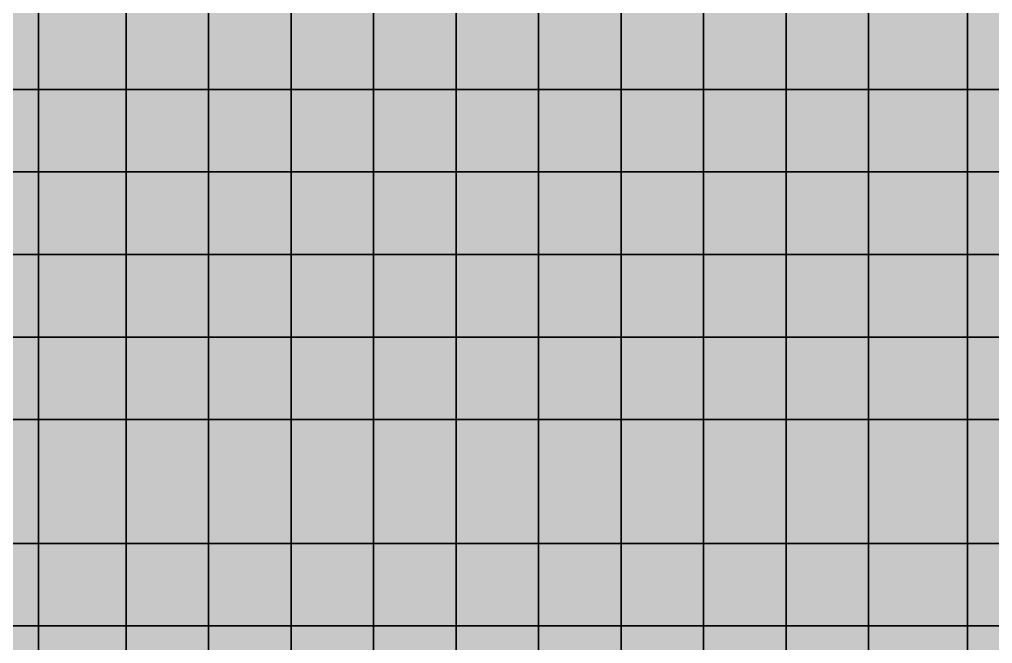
# Model space of a CAD drawing. Header units: inches. Extents: x -100 to 100, y -41 to 41.
# Drawn here: x 12.02 to 23.81, y -25.71 to -18.15 of the extents above; entities that cross this region are included whole.
import ezdxf

# ---------------------------------------------------------------- set-up
doc = ezdxf.new("R2010")
doc.units = ezdxf.units.IN
doc.header["$MEASUREMENT"] = 0

msp = doc.modelspace()

# ---------------------------------------------------------------- linework, layer by layer
at = {"color": 250, "true_color": 0x36353d, "transparency": 33554687}
for p, q in [((12.25, -18), (12.25, -19)), ((12.25, -19), (12.25, -20)), ((23.51, -19), (23.51, -19)), ((12.25, -20), (12.25, -21)), ((23.51, -20), (23.51, -20)), ((12.25, -21), (12.25, -22)), ((23.51, -21), (23.51, -21)), ((12.25, -22), (12.25, -23)), ((23.51, -22), (23.51, -22)), ((23.51, -23), (23.51, -23))]:
    msp.add_line(p, q, dxfattribs=at)
at = {"color": 18, "true_color": 0x000000, "transparency": 33554532}
for p, q in [((12.25, -18), (12.25, -19)), ((12.25, -19), (12.25, -18)), ((12.25, -18), (12.25, -19)), ((13.31103, -19), (13.31103, -18)), ((13.31103, -18), (13.31103, -19)), ((14.31103, -19), (14.31103, -18)), ((14.31103, -18), (14.31103, -19)), ((15.31103, -19), (15.31103, -18)), ((15.31103, -18), (15.31103, -19)), ((16.31103, -19), (16.31103, -18)), ((16.31103, -18), (16.31103, -19)), ((17.31103, -19), (17.31103, -18)), ((17.31103, -18), (17.31103, -19)), ((18.31103, -19), (18.31103, -18)), ((18.31103, -18), (18.31103, -19)), ((19.31103, -19), (19.31103, -18)), ((19.31103, -18), (19.31103, -19)), ((20.31103, -19), (20.31103, -18)), ((20.31103, -18), (20.31103, -19)), ((21.31103, -19), (21.31103, -18)), ((21.31103, -18), (21.31103, -19)), ((22.31103, -19), (22.31103, -18)), ((22.31103, -18), (22.31103, -19)), ((23.51, -19), (23.51, -18)), ((23.51, -18), (23.51, -19)), ((23.51, -19), (23.51, -18)), ((0.99, -19), (12.25, -19)), ((12.25, -19), (11.31103, -19)), ((11.31103, -19), (12.25, -19)), ((12.25, -19), (23.51, -19)), ((12.25, -19), (12.25, -20)), ((12.25, -20), (12.25, -19)), ((13.31103, -19), (12.25, -19)), ((12.25, -19), (12.25, -20)), ((12.25, -19), (13.31103, -19)), ((13.31103, -20), (13.31103, -19)), ((13.31103, -19), (13.31103, -20)), ((14.31103, -19), (13.31103, -19)), ((13.31103, -19), (14.31103, -19)), ((14.31103, -20), (14.31103, -19)), ((15.31103, -19), (14.31103, -19)), ((14.31103, -19), (14.31103, -20)), ((14.31103, -19), (15.31103, -19)), ((15.31103, -20), (15.31103, -19)), ((16.31103, -19), (15.31103, -19)), ((15.31103, -19), (15.31103, -20)), ((15.31103, -19), (16.31103, -19)), ((16.31103, -20), (16.31103, -19)), ((17.31103, -19), (16.31103, -19)), ((16.31103, -19), (16.31103, -20)), ((16.31103, -19), (17.31103, -19)), ((17.31103, -20), (17.31103, -19)), ((18.31103, -19), (17.31103, -19)), ((17.31103, -19), (17.31103, -20)), ((17.31103, -19), (18.31103, -19)), ((18.31103, -20), (18.31103, -19)), ((18.31103, -19), (18.31103, -20)), ((19.31103, -19), (18.31103, -19)), ((18.31103, -19), (19.31103, -19)), ((19.31103, -20), (19.31103, -19)), ((20.31103, -19), (19.31103, -19)), ((19.31103, -19), (19.31103, -20)), ((19.31103, -19), (20.31103, -19)), ((20.31103, -20), (20.31103, -19)), ((20.31103, -19), (20.31103, -20)), ((21.31103, -19), (20.31103, -19)), ((20.31103, -19), (21.31103, -19)), ((21.31103, -20), (21.31103, -19)), ((21.31103, -19), (22.31103, -19)), ((22.31103, -19), (21.31103, -19)), ((21.31103, -19), (21.31103, -20)), ((22.31103, -20), (22.31103, -19)), ((23.51, -19), (22.31103, -19)), ((22.31103, -19), (22.31103, -20)), ((22.31103, -19), (23.51, -19)), ((23.51, -20), (23.51, -19)), ((24.6, -19), (23.51, -19)), ((23.51, -19), (23.51, -20)), ((23.51, -19), (24.6, -19)), ((23.51, -20), (23.51, -19)), ((23.51, -19), (23.51, -19)), ((23.51, -19), (23.51, -19)), ((0.99, -20), (12.25, -20)), ((12.25, -20), (11.31103, -20)), ((11.31103, -20), (12.25, -20)), ((12.25, -20), (23.51, -20)), ((12.25, -20), (12.25, -21)), ((12.25, -21), (12.25, -20)), ((13.31103, -20), (12.25, -20)), ((12.25, -20), (12.25, -21)), ((12.25, -20), (13.31103, -20)), ((13.31103, -21), (13.31103, -20)), ((13.31103, -20), (13.31103, -21)), ((14.31103, -20), (13.31103, -20)), ((13.31103, -20), (14.31103, -20)), ((14.31103, -21), (14.31103, -20)), ((15.31103, -20), (14.31103, -20)), ((14.31103, -20), (14.31103, -21)), ((14.31103, -20), (15.31103, -20)), ((15.31103, -21), (15.31103, -20)), ((16.31103, -20), (15.31103, -20)), ((15.31103, -20), (15.31103, -21)), ((15.31103, -20), (16.31103, -20)), ((16.31103, -21), (16.31103, -20)), ((17.31103, -20), (16.31103, -20)), ((16.31103, -20), (16.31103, -21)), ((16.31103, -20), (17.31103, -20)), ((17.31103, -21), (17.31103, -20)), ((17.31103, -20), (18.31103, -20)), ((18.31103, -20), (17.31103, -20)), ((17.31103, -20), (17.31103, -21)), ((18.31103, -21), (18.31103, -20)), ((18.31103, -20), (18.31103, -21)), ((19.31103, -20), (18.31103, -20)), ((18.31103, -20), (19.31103, -20)), ((19.31103, -21), (19.31103, -20)), ((20.31103, -20), (19.31103, -20)), ((19.31103, -20), (19.31103, -21)), ((19.31103, -20), (20.31103, -20)), ((20.31103, -21), (20.31103, -20)), ((20.31103, -20), (20.31103, -21)), ((21.31103, -20), (20.31103, -20)), ((20.31103, -20), (21.31103, -20)), ((21.31103, -21), (21.31103, -20)), ((22.31103, -20), (21.31103, -20)), ((21.31103, -20), (21.31103, -21)), ((21.31103, -20), (22.31103, -20)), ((22.31103, -21), (22.31103, -20)), ((23.51, -20), (22.31103, -20)), ((22.31103, -20), (22.31103, -21)), ((22.31103, -20), (23.51, -20)), ((23.51, -21), (23.51, -20)), ((24.6, -20), (23.51, -20)), ((23.51, -20), (23.51, -21)), ((23.51, -20), (24.6, -20)), ((23.51, -21), (23.51, -20)), ((23.51, -20), (23.51, -20)), ((23.51, -20), (23.51, -20)), ((0.99, -21), (12.25, -21)), ((12.25, -21), (11.31103, -21)), ((11.31103, -21), (12.25, -21)), ((12.25, -21), (23.51, -21)), ((12.25, -21), (12.25, -22)), ((12.25, -22), (12.25, -21)), ((12.25, -21), (13.31103, -21)), ((13.31103, -21), (12.25, -21)), ((12.25, -21), (12.25, -22)), ((13.31103, -22), (13.31103, -21)), ((13.31103, -21), (13.31103, -22)), ((14.31103, -21), (13.31103, -21)), ((13.31103, -21), (14.31103, -21)), ((14.31103, -22), (14.31103, -21)), ((15.31103, -21), (14.31103, -21)), ((14.31103, -21), (14.31103, -22)), ((14.31103, -21), (15.31103, -21)), ((15.31103, -22), (15.31103, -21)), ((16.31103, -21), (15.31103, -21)), ((15.31103, -21), (15.31103, -22)), ((15.31103, -21), (16.31103, -21)), ((16.31103, -22), (16.31103, -21)), ((17.31103, -21), (16.31103, -21)), ((16.31103, -21), (16.31103, -22)), ((16.31103, -21), (17.31103, -21)), ((17.31103, -22), (17.31103, -21)), ((18.31103, -21), (17.31103, -21)), ((17.31103, -21), (17.31103, -22)), ((17.31103, -21), (18.31103, -21)), ((18.31103, -22), (18.31103, -21)), ((18.31103, -21), (18.31103, -22)), ((19.31103, -21), (18.31103, -21)), ((18.31103, -21), (19.31103, -21)), ((19.31103, -22), (19.31103, -21)), ((20.31103, -21), (19.31103, -21)), ((19.31103, -21), (19.31103, -22)), ((19.31103, -21), (20.31103, -21)), ((20.31103, -22), (20.31103, -21)), ((20.31103, -21), (20.31103, -22)), ((21.31103, -21), (20.31103, -21)), ((20.31103, -21), (21.31103, -21)), ((21.31103, -22), (21.31103, -21)), ((22.31103, -21), (21.31103, -21)), ((21.31103, -21), (21.31103, -22)), ((21.31103, -21), (22.31103, -21)), ((22.31103, -22), (22.31103, -21)), ((23.51, -21), (22.31103, -21)), ((22.31103, -21), (22.31103, -22)), ((22.31103, -21), (23.51, -21)), ((23.51, -22), (23.51, -21)), ((23.51, -21), (24.6, -21)), ((24.6, -21), (23.51, -21)), ((23.51, -21), (23.51, -22)), ((23.51, -22), (23.51, -21)), ((23.51, -21), (23.51, -21)), ((23.51, -21), (23.51, -21)), ((0.99, -22), (12.25, -22)), ((12.25, -22), (11.31103, -22)), ((11.31103, -22), (12.25, -22)), ((12.25, -22), (23.51, -22)), ((12.25, -22), (12.25, -23)), ((12.25, -23), (12.25, -22)), ((12.25, -22), (12.25, -23)), ((13.31103, -22), (12.25, -22)), ((12.25, -22), (13.31103, -22)), ((13.31103, -23), (13.31103, -22)), ((13.31103, -22), (13.31103, -23)), ((14.31103, -22), (13.31103, -22)), ((13.31103, -22), (14.31103, -22)), ((14.31103, -23), (14.31103, -22)), ((15.31103, -22), (14.31103, -22)), ((14.31103, -22), (14.31103, -23)), ((14.31103, -22), (15.31103, -22)), ((15.31103, -23), (15.31103, -22)), ((15.31103, -22), (15.31103, -23)), ((16.31103, -22), (15.31103, -22)), ((15.31103, -22), (16.31103, -22)), ((16.31103, -23), (16.31103, -22)), ((17.31103, -22), (16.31103, -22)), ((16.31103, -22), (16.31103, -23)), ((16.31103, -22), (17.31103, -22)), ((17.31103, -23), (17.31103, -22)), ((17.31103, -22), (17.31103, -23)), ((18.31103, -22), (17.31103, -22)), ((17.31103, -22), (18.31103, -22)), ((18.31103, -23), (18.31103, -22)), ((18.31103, -22), (18.31103, -23)), ((19.31103, -22), (18.31103, -22)), ((18.31103, -22), (19.31103, -22)), ((19.31103, -23), (19.31103, -22)), ((19.31103, -22), (19.31103, -23)), ((20.31103, -22), (19.31103, -22)), ((19.31103, -22), (20.31103, -22)), ((20.31103, -23), (20.31103, -22)), ((20.31103, -22), (20.31103, -23)), ((21.31103, -22), (20.31103, -22)), ((20.31103, -22), (21.31103, -22)), ((21.31103, -23), (21.31103, -22)), ((21.31103, -22), (21.31103, -23)), ((22.31103, -22), (21.31103, -22)), ((21.31103, -22), (22.31103, -22)), ((22.31103, -23), (22.31103, -22)), ((22.31103, -22), (23.51, -22)), ((23.51, -22), (22.31103, -22)), ((22.31103, -22), (22.31103, -23)), ((23.51, -23), (23.51, -22)), ((23.51, -22), (23.51, -23)), ((24.6, -22), (23.51, -22)), ((23.51, -22), (24.6, -22)), ((23.51, -23), (23.51, -22)), ((23.51, -22), (23.51, -22)), ((23.51, -22), (23.51, -22)), ((0.99, -23), (12.25, -23)), ((12.25, -23), (11.31103, -23)), ((11.31103, -23), (12.25, -23)), ((12.25, -24.5), (12.25, -23)), ((13.31103, -23), (12.25, -23)), ((12.25, -23), (12.25, -24.5)), ((12.25, -23), (23.51, -23)), ((12.25, -23), (13.31103, -23)), ((13.31103, -24.5), (13.31103, -23)), ((13.31103, -23), (13.31103, -24.5)), ((14.31103, -23), (13.31103, -23)), ((13.31103, -23), (14.31103, -23)), ((14.31103, -24.5), (14.31103, -23)), ((15.31103, -23), (14.31103, -23)), ((14.31103, -23), (14.31103, -24.5)), ((14.31103, -23), (15.31103, -23)), ((15.31103, -24.5), (15.31103, -23)), ((16.31103, -23), (15.31103, -23)), ((15.31103, -23), (15.31103, -24.5)), ((15.31103, -23), (16.31103, -23)), ((16.31103, -24.5), (16.31103, -23)), ((17.31103, -23), (16.31103, -23)), ((16.31103, -23), (16.31103, -24.5)), ((16.31103, -23), (17.31103, -23)), ((17.31103, -24.5), (17.31103, -23)), ((18.31103, -23), (17.31103, -23)), ((17.31103, -23), (17.31103, -24.5)), ((17.31103, -23), (18.31103, -23)), ((18.31103, -24.5), (18.31103, -23)), ((18.31103, -23), (18.31103, -24.5)), ((19.31103, -23), (18.31103, -23)), ((18.31103, -23), (19.31103, -23)), ((19.31103, -24.5), (19.31103, -23)), ((20.31103, -23), (19.31103, -23)), ((19.31103, -23), (19.31103, -24.5)), ((19.31103, -23), (20.31103, -23)), ((20.31103, -24.5), (20.31103, -23)), ((20.31103, -23), (20.31103, -24.5)), ((21.31103, -23), (20.31103, -23)), ((20.31103, -23), (21.31103, -23)), ((21.31103, -24.5), (21.31103, -23)), ((22.31103, -23), (21.31103, -23)), ((21.31103, -23), (21.31103, -24.5)), ((21.31103, -23), (22.31103, -23)), ((22.31103, -24.5), (22.31103, -23)), ((23.51, -23), (22.31103, -23)), ((22.31103, -23), (22.31103, -24.5)), ((22.31103, -23), (23.51, -23)), ((23.51, -24.5), (23.51, -23)), ((23.51, -23), (23.51, -24.5)), ((24.6, -23), (23.51, -23)), ((23.51, -23), (24.6, -23)), ((23.51, -23), (23.51, -23)), ((23.51, -23), (23.51, -23)), ((23.51, -23), (23.51, -23)), ((23.51, -23), (23.51, -23)), ((11.31103, -24.5), (12.25, -24.5)), ((12.25, -24.5), (11.31103, -24.5)), ((12.25, -24.5), (13.31103, -24.5)), ((12.25, -25.5), (12.25, -24.5)), ((13.31103, -24.5), (12.25, -24.5)), ((12.25, -24.5), (12.25, -25.5)), ((12.25, -24.5), (12.25, -24.5)), ((13.31103, -24.5), (14.31103, -24.5)), ((13.31103, -25.5), (13.31103, -24.5)), ((13.31103, -24.5), (13.31103, -25.5)), ((14.31103, -24.5), (13.31103, -24.5)), ((13.31103, -24.5), (13.31103, -24.5)), ((14.31103, -24.5), (15.31103, -24.5)), ((14.31103, -25.5), (14.31103, -24.5)), ((15.31103, -24.5), (14.31103, -24.5)), ((14.31103, -24.5), (14.31103, -25.5)), ((14.31103, -24.5), (14.31103, -24.5)), ((15.31103, -24.5), (16.31103, -24.5)), ((15.31103, -25.5), (15.31103, -24.5)), ((16.31103, -24.5), (15.31103, -24.5)), ((15.31103, -24.5), (15.31103, -25.5)), ((15.31103, -24.5), (15.31103, -24.5)), ((16.31103, -24.5), (17.31103, -24.5)), ((16.31103, -25.5), (16.31103, -24.5)), ((17.31103, -24.5), (16.31103, -24.5)), ((16.31103, -24.5), (16.31103, -25.5)), ((16.31103, -24.5), (16.31103, -24.5)), ((17.31103, -24.5), (18.31103, -24.5)), ((17.31103, -25.5), (17.31103, -24.5)), ((18.31103, -24.5), (17.31103, -24.5)), ((17.31103, -24.5), (17.31103, -25.5)), ((17.31103, -24.5), (17.31103, -24.5)), ((18.31103, -24.5), (19.31103, -24.5)), ((18.31103, -25.5), (18.31103, -24.5)), ((18.31103, -24.5), (18.31103, -25.5)), ((19.31103, -24.5), (18.31103, -24.5)), ((18.31103, -24.5), (18.31103, -24.5)), ((19.31103, -24.5), (20.31103, -24.5)), ((19.31103, -25.5), (19.31103, -24.5)), ((20.31103, -24.5), (19.31103, -24.5)), ((19.31103, -24.5), (19.31103, -25.5)), ((19.31103, -24.5), (19.31103, -24.5)), ((20.31103, -24.5), (21.31103, -24.5)), ((20.31103, -25.5), (20.31103, -24.5)), ((20.31103, -24.5), (20.31103, -25.5)), ((21.31103, -24.5), (20.31103, -24.5)), ((20.31103, -24.5), (20.31103, -24.5)), ((21.31103, -24.5), (22.31103, -24.5)), ((21.31103, -25.5), (21.31103, -24.5)), ((22.31103, -24.5), (21.31103, -24.5)), ((21.31103, -24.5), (21.31103, -25.5)), ((21.31103, -24.5), (21.31103, -24.5)), ((22.31103, -24.5), (23.51, -24.5)), ((22.31103, -25.5), (22.31103, -24.5)), ((23.51, -24.5), (22.31103, -24.5)), ((22.31103, -24.5), (22.31103, -25.5)), ((22.31103, -24.5), (22.31103, -24.5)), ((23.51, -24.5), (24.6, -24.5)), ((23.51, -25.5), (23.51, -24.5)), ((23.51, -24.5), (23.51, -25.5)), ((24.6, -24.5), (23.51, -24.5)), ((23.51, -24.5), (23.51, -24.5)), ((12.25, -25.5), (11.31103, -25.5)), ((11.31103, -25.5), (12.25, -25.5)), ((12.25, -26.5), (12.25, -25.5)), ((13.31103, -25.5), (12.25, -25.5)), ((12.25, -25.5), (12.25, -26.5)), ((12.25, -25.5), (13.31103, -25.5)), ((13.31103, -26.5), (13.31103, -25.5)), ((14.31103, -25.5), (13.31103, -25.5)), ((13.31103, -25.5), (13.31103, -26.5)), ((13.31103, -25.5), (14.31103, -25.5)), ((14.31103, -26.5), (14.31103, -25.5)), ((15.31103, -25.5), (14.31103, -25.5)), ((14.31103, -25.5), (14.31103, -26.5)), ((14.31103, -25.5), (15.31103, -25.5)), ((15.31103, -26.5), (15.31103, -25.5)), ((16.31103, -25.5), (15.31103, -25.5)), ((15.31103, -25.5), (15.31103, -26.5)), ((15.31103, -25.5), (16.31103, -25.5)), ((16.31103, -26.5), (16.31103, -25.5)), ((17.31103, -25.5), (16.31103, -25.5)), ((16.31103, -25.5), (16.31103, -26.5)), ((16.31103, -25.5), (17.31103, -25.5)), ((17.31103, -26.5), (17.31103, -25.5)), ((17.31103, -25.5), (17.31103, -26.5)), ((18.31103, -25.5), (17.31103, -25.5)), ((17.31103, -25.5), (18.31103, -25.5)), ((18.31103, -26.5), (18.31103, -25.5)), ((18.31103, -25.5), (18.31103, -26.5)), ((19.31103, -25.5), (18.31103, -25.5)), ((18.31103, -25.5), (19.31103, -25.5)), ((19.31103, -26.5), (19.31103, -25.5)), ((20.31103, -25.5), (19.31103, -25.5)), ((19.31103, -25.5), (19.31103, -26.5)), ((19.31103, -25.5), (20.31103, -25.5)), ((20.31103, -26.5), (20.31103, -25.5)), ((20.31103, -25.5), (20.31103, -26.5)), ((21.31103, -25.5), (20.31103, -25.5)), ((20.31103, -25.5), (21.31103, -25.5)), ((21.31103, -26.5), (21.31103, -25.5)), ((22.31103, -25.5), (21.31103, -25.5)), ((21.31103, -25.5), (21.31103, -26.5)), ((21.31103, -25.5), (22.31103, -25.5)), ((22.31103, -26.5), (22.31103, -25.5)), ((23.51, -25.5), (22.31103, -25.5)), ((22.31103, -25.5), (22.31103, -26.5)), ((22.31103, -25.5), (23.51, -25.5)), ((23.51, -26.5), (23.51, -25.5)), ((23.51, -25.5), (23.51, -26.5)), ((24.6, -25.5), (23.51, -25.5)), ((23.51, -25.5), (24.6, -25.5))]:
    msp.add_line(p, q, dxfattribs=at)
at = {"color": 251, "true_color": 0x435b5c, "transparency": 33554687}
for p, q in [((23.51, -19), (23.51, -18)), ((23.51, -20), (23.51, -19)), ((23.51, -21), (23.51, -20)), ((23.51, -22), (23.51, -21)), ((23.51, -23), (23.51, -22))]:
    msp.add_line(p, q, dxfattribs=at)
at = {"color": 167, "true_color": 0x345582, "transparency": 33554687}
for p, q in [((0.99, -19), (12.25, -19)), ((12.25, -19), (23.51, -19)), ((23.51, -19), (23.51, -19)), ((0.99, -20), (12.25, -20)), ((12.25, -20), (23.51, -20)), ((23.51, -20), (23.51, -20)), ((0.99, -21), (12.25, -21)), ((12.25, -21), (23.51, -21)), ((23.51, -21), (23.51, -21)), ((0.99, -22), (12.25, -22)), ((12.25, -22), (23.51, -22)), ((23.51, -22), (23.51, -22)), ((0.99, -23), (12.25, -23)), ((12.25, -23), (23.51, -23)), ((23.51, -23), (23.51, -23))]:
    msp.add_line(p, q, dxfattribs=at)
at = {"color": 33, "true_color": 0xe99a4e, "transparency": 33554687}
msp.add_line((23.51, -23), (23.51, -23), dxfattribs=at)
msp.add_line((23.51, -23), (23.51, -23), dxfattribs=at)
at = {"color": 123, "true_color": 0x80ada8, "transparency": 33554687}
for p, q in [((12.25, -24.5), (12.25, -24.5)), ((13.31103, -24.5), (13.31103, -24.5)), ((14.31103, -24.5), (14.31103, -24.5)), ((15.31103, -24.5), (15.31103, -24.5)), ((16.31103, -24.5), (16.31103, -24.5)), ((17.31103, -24.5), (17.31103, -24.5)), ((18.31103, -24.5), (18.31103, -24.5)), ((19.31103, -24.5), (19.31103, -24.5)), ((20.31103, -24.5), (20.31103, -24.5)), ((21.31103, -24.5), (21.31103, -24.5)), ((22.31103, -24.5), (22.31103, -24.5)), ((23.51, -24.5), (23.51, -24.5))]:
    msp.add_line(p, q, dxfattribs=at)
at = {"color": 173, "true_color": 0x6b48ec, "transparency": 33554687}
for points in [[(11.31103, -19), (12.25, -19), (12.25, -18)], [(11.31103, -19), (12.25, -18), (11.31103, -18)], [(12.25, -19), (13.31103, -19), (13.31103, -18)], [(12.25, -19), (13.31103, -18), (12.25, -18)], [(13.31103, -18), (13.31103, -19), (14.31103, -19)], [(13.31103, -18), (14.31103, -19), (14.31103, -18)], [(14.31103, -19), (15.31103, -19), (15.31103, -18)], [(14.31103, -19), (15.31103, -18), (14.31103, -18)], [(15.31103, -19), (16.31103, -19), (16.31103, -18)], [(15.31103, -19), (16.31103, -18), (15.31103, -18)], [(16.31103, -19), (17.31103, -19), (17.31103, -18)], [(16.31103, -19), (17.31103, -18), (16.31103, -18)], [(17.31103, -18), (17.31103, -19), (18.31103, -19)], [(17.31103, -18), (18.31103, -19), (18.31103, -18)], [(18.31103, -18), (18.31103, -19), (19.31103, -19)], [(18.31103, -18), (19.31103, -19), (19.31103, -18)], [(19.31103, -19), (20.31103, -19), (20.31103, -18)], [(19.31103, -19), (20.31103, -18), (19.31103, -18)], [(20.31103, -18), (20.31103, -19), (21.31103, -19)], [(20.31103, -18), (21.31103, -19), (21.31103, -18)], [(21.31103, -19), (22.31103, -19), (22.31103, -18)], [(21.31103, -19), (22.31103, -18), (21.31103, -18)], [(22.31103, -18), (22.31103, -19), (23.51, -19)], [(22.31103, -18), (23.51, -19), (23.51, -18)], [(11.31103, -20), (12.25, -20), (12.25, -19)], [(11.31103, -20), (12.25, -19), (11.31103, -19)], [(12.25, -20), (13.31103, -20), (13.31103, -19)], [(12.25, -20), (13.31103, -19), (12.25, -19)], [(13.31103, -19), (13.31103, -20), (14.31103, -20)], [(13.31103, -19), (14.31103, -20), (14.31103, -19)], [(14.31103, -20), (15.31103, -20), (15.31103, -19)], [(14.31103, -20), (15.31103, -19), (14.31103, -19)], [(15.31103, -20), (16.31103, -20), (16.31103, -19)], [(15.31103, -20), (16.31103, -19), (15.31103, -19)], [(16.31103, -20), (17.31103, -20), (17.31103, -19)], [(16.31103, -20), (17.31103, -19), (16.31103, -19)], [(17.31103, -20), (18.31103, -20), (18.31103, -19)], [(17.31103, -20), (18.31103, -19), (17.31103, -19)], [(18.31103, -19), (18.31103, -20), (19.31103, -20)], [(18.31103, -19), (19.31103, -20), (19.31103, -19)], [(19.31103, -20), (20.31103, -20), (20.31103, -19)], [(19.31103, -20), (20.31103, -19), (19.31103, -19)], [(20.31103, -19), (20.31103, -20), (21.31103, -20)], [(20.31103, -19), (21.31103, -20), (21.31103, -19)], [(21.31103, -20), (22.31103, -20), (22.31103, -19)], [(21.31103, -20), (22.31103, -19), (21.31103, -19)], [(22.31103, -20), (23.51, -20), (23.51, -19)], [(22.31103, -20), (23.51, -19), (22.31103, -19)], [(11.31103, -21), (12.25, -21), (12.25, -20)], [(11.31103, -21), (12.25, -20), (11.31103, -20)], [(12.25, -21), (13.31103, -21), (13.31103, -20)], [(12.25, -21), (13.31103, -20), (12.25, -20)], [(13.31103, -20), (13.31103, -21), (14.31103, -21)], [(13.31103, -20), (14.31103, -21), (14.31103, -20)], [(14.31103, -21), (15.31103, -21), (15.31103, -20)], [(14.31103, -21), (15.31103, -20), (14.31103, -20)], [(15.31103, -21), (16.31103, -21), (16.31103, -20)], [(15.31103, -21), (16.31103, -20), (15.31103, -20)], [(16.31103, -21), (17.31103, -21), (17.31103, -20)], [(16.31103, -21), (17.31103, -20), (16.31103, -20)], [(17.31103, -21), (18.31103, -21), (18.31103, -20)], [(17.31103, -21), (18.31103, -20), (17.31103, -20)], [(18.31103, -20), (18.31103, -21), (19.31103, -21)], [(18.31103, -20), (19.31103, -21), (19.31103, -20)], [(19.31103, -21), (20.31103, -21), (20.31103, -20)], [(19.31103, -21), (20.31103, -20), (19.31103, -20)], [(20.31103, -20), (20.31103, -21), (21.31103, -21)], [(20.31103, -20), (21.31103, -21), (21.31103, -20)], [(21.31103, -21), (22.31103, -21), (22.31103, -20)], [(21.31103, -21), (22.31103, -20), (21.31103, -20)], [(22.31103, -21), (23.51, -21), (23.51, -20)], [(22.31103, -21), (23.51, -20), (22.31103, -20)], [(11.31103, -22), (12.25, -22), (12.25, -21)], [(11.31103, -22), (12.25, -21), (11.31103, -21)], [(12.25, -22), (13.31103, -22), (13.31103, -21)], [(12.25, -22), (13.31103, -21), (12.25, -21)], [(13.31103, -21), (13.31103, -22), (14.31103, -22)], [(13.31103, -21), (14.31103, -22), (14.31103, -21)], [(14.31103, -22), (15.31103, -22), (15.31103, -21)], [(14.31103, -22), (15.31103, -21), (14.31103, -21)], [(15.31103, -22), (16.31103, -22), (16.31103, -21)], [(15.31103, -22), (16.31103, -21), (15.31103, -21)], [(16.31103, -22), (17.31103, -22), (17.31103, -21)], [(16.31103, -22), (17.31103, -21), (16.31103, -21)], [(17.31103, -22), (18.31103, -22), (18.31103, -21)], [(17.31103, -22), (18.31103, -21), (17.31103, -21)], [(18.31103, -21), (18.31103, -22), (19.31103, -22)], [(18.31103, -21), (19.31103, -22), (19.31103, -21)], [(19.31103, -22), (20.31103, -22), (20.31103, -21)], [(19.31103, -22), (20.31103, -21), (19.31103, -21)], [(20.31103, -21), (20.31103, -22), (21.31103, -22)], [(20.31103, -21), (21.31103, -22), (21.31103, -21)], [(21.31103, -22), (22.31103, -22), (22.31103, -21)], [(21.31103, -22), (22.31103, -21), (21.31103, -21)], [(22.31103, -22), (23.51, -22), (23.51, -21)], [(22.31103, -22), (23.51, -21), (22.31103, -21)], [(11.31103, -22), (11.31103, -23), (12.25, -23)], [(11.31103, -22), (12.25, -23), (12.25, -22)], [(12.25, -22), (12.25, -23), (13.31103, -23)], [(12.25, -22), (13.31103, -23), (13.31103, -22)], [(13.31103, -22), (13.31103, -23), (14.31103, -23)], [(13.31103, -22), (14.31103, -23), (14.31103, -22)], [(14.31103, -23), (15.31103, -23), (15.31103, -22)], [(14.31103, -23), (15.31103, -22), (14.31103, -22)], [(15.31103, -22), (15.31103, -23), (16.31103, -23)], [(15.31103, -22), (16.31103, -23), (16.31103, -22)], [(16.31103, -23), (17.31103, -23), (17.31103, -22)], [(16.31103, -23), (17.31103, -22), (16.31103, -22)], [(17.31103, -22), (17.31103, -23), (18.31103, -23)], [(17.31103, -22), (18.31103, -23), (18.31103, -22)], [(18.31103, -22), (18.31103, -23), (19.31103, -23)], [(18.31103, -22), (19.31103, -23), (19.31103, -22)], [(19.31103, -22), (19.31103, -23), (20.31103, -23)], [(19.31103, -22), (20.31103, -23), (20.31103, -22)], [(20.31103, -22), (20.31103, -23), (21.31103, -23)], [(20.31103, -22), (21.31103, -23), (21.31103, -22)], [(21.31103, -22), (21.31103, -23), (22.31103, -23)], [(21.31103, -22), (22.31103, -23), (22.31103, -22)], [(23.51, -23), (23.51, -22), (22.31103, -22)], [(23.51, -23), (22.31103, -22), (22.31103, -23)]]:
    msp.add_solid(points, dxfattribs=at)
at = {"color": 151, "true_color": 0xa2c9f8, "transparency": 33554687}
for points in [[(23.51, -18), (23.51, -19), (24.6, -19)], [(23.51, -18), (24.6, -19), (24.6, -18)], [(23.51, -20), (24.6, -20), (24.6, -19)], [(23.51, -20), (24.6, -19), (23.51, -19)], [(23.51, -21), (24.6, -21), (24.6, -20)], [(23.51, -21), (24.6, -20), (23.51, -20)], [(23.51, -22), (24.6, -22), (24.6, -21)], [(23.51, -22), (24.6, -21), (23.51, -21)], [(23.51, -22), (23.51, -23), (24.6, -23)], [(23.51, -22), (24.6, -23), (24.6, -22)]]:
    msp.add_solid(points, dxfattribs=at)
at = {"color": 123, "true_color": 0x80ada8, "transparency": 33554687}
for points in [[(11.31103, -24.5), (12.25, -24.5), (12.25, -23)], [(11.31103, -24.5), (12.25, -23), (11.31103, -23)], [(12.25, -24.5), (13.31103, -24.5), (13.31103, -23)], [(12.25, -24.5), (13.31103, -23), (12.25, -23)], [(13.31103, -23), (13.31103, -24.5), (14.31103, -24.5)], [(13.31103, -23), (14.31103, -24.5), (14.31103, -23)], [(14.31103, -24.5), (15.31103, -24.5), (15.31103, -23)], [(14.31103, -24.5), (15.31103, -23), (14.31103, -23)], [(15.31103, -24.5), (16.31103, -24.5), (16.31103, -23)], [(15.31103, -24.5), (16.31103, -23), (15.31103, -23)], [(16.31103, -24.5), (17.31103, -24.5), (17.31103, -23)], [(16.31103, -24.5), (17.31103, -23), (16.31103, -23)], [(17.31103, -24.5), (18.31103, -24.5), (18.31103, -23)], [(17.31103, -24.5), (18.31103, -23), (17.31103, -23)], [(18.31103, -23), (18.31103, -24.5), (19.31103, -24.5)], [(18.31103, -23), (19.31103, -24.5), (19.31103, -23)], [(19.31103, -24.5), (20.31103, -24.5), (20.31103, -23)], [(19.31103, -24.5), (20.31103, -23), (19.31103, -23)], [(20.31103, -23), (20.31103, -24.5), (21.31103, -24.5)], [(20.31103, -23), (21.31103, -24.5), (21.31103, -23)], [(21.31103, -24.5), (22.31103, -24.5), (22.31103, -23)], [(21.31103, -24.5), (22.31103, -23), (21.31103, -23)], [(22.31103, -24.5), (23.51, -24.5), (23.51, -23)], [(22.31103, -24.5), (23.51, -23), (22.31103, -23)], [(23.51, -23), (23.51, -24.5), (24.6, -24.5)], [(23.51, -23), (24.6, -24.5), (24.6, -23)]]:
    msp.add_solid(points, dxfattribs=at)
at = {"color": 250, "true_color": 0x36353d, "transparency": 33554687}
for points in [[(12.25, -24.5), (11.31103, -24.5), (11.31103, -25.5)], [(12.25, -24.5), (11.31103, -25.5), (12.25, -25.5)], [(13.31103, -24.5), (12.25, -24.5), (12.25, -25.5)], [(13.31103, -24.5), (12.25, -25.5), (13.31103, -25.5)], [(13.31103, -24.5), (13.31103, -25.5), (14.31103, -25.5)], [(13.31103, -24.5), (14.31103, -25.5), (14.31103, -24.5)], [(15.31103, -24.5), (14.31103, -24.5), (14.31103, -25.5)], [(15.31103, -24.5), (14.31103, -25.5), (15.31103, -25.5)], [(16.31103, -24.5), (15.31103, -24.5), (15.31103, -25.5)], [(16.31103, -24.5), (15.31103, -25.5), (16.31103, -25.5)], [(17.31103, -24.5), (16.31103, -24.5), (16.31103, -25.5)], [(17.31103, -24.5), (16.31103, -25.5), (17.31103, -25.5)], [(18.31103, -24.5), (17.31103, -24.5), (17.31103, -25.5)], [(18.31103, -24.5), (17.31103, -25.5), (18.31103, -25.5)], [(18.31103, -24.5), (18.31103, -25.5), (19.31103, -25.5)], [(18.31103, -24.5), (19.31103, -25.5), (19.31103, -24.5)], [(20.31103, -24.5), (19.31103, -24.5), (19.31103, -25.5)], [(20.31103, -24.5), (19.31103, -25.5), (20.31103, -25.5)], [(20.31103, -24.5), (20.31103, -25.5), (21.31103, -25.5)], [(20.31103, -24.5), (21.31103, -25.5), (21.31103, -24.5)], [(22.31103, -24.5), (21.31103, -24.5), (21.31103, -25.5)], [(22.31103, -24.5), (21.31103, -25.5), (22.31103, -25.5)], [(23.51, -24.5), (22.31103, -24.5), (22.31103, -25.5)], [(23.51, -24.5), (22.31103, -25.5), (23.51, -25.5)], [(23.51, -24.5), (23.51, -25.5), (24.6, -25.5)], [(23.51, -24.5), (24.6, -25.5), (24.6, -24.5)], [(11.31103, -26.5), (12.25, -26.5), (12.25, -25.5)], [(11.31103, -26.5), (12.25, -25.5), (11.31103, -25.5)], [(12.25, -26.5), (13.31103, -26.5), (13.31103, -25.5)], [(12.25, -26.5), (13.31103, -25.5), (12.25, -25.5)], [(13.31103, -26.5), (14.31103, -26.5), (14.31103, -25.5)], [(13.31103, -26.5), (14.31103, -25.5), (13.31103, -25.5)], [(14.31103, -26.5), (15.31103, -26.5), (15.31103, -25.5)], [(14.31103, -26.5), (15.31103, -25.5), (14.31103, -25.5)], [(15.31103, -26.5), (16.31103, -26.5), (16.31103, -25.5)], [(15.31103, -26.5), (16.31103, -25.5), (15.31103, -25.5)], [(16.31103, -26.5), (17.31103, -26.5), (17.31103, -25.5)], [(16.31103, -26.5), (17.31103, -25.5), (16.31103, -25.5)], [(17.31103, -25.5), (17.31103, -26.5), (18.31103, -26.5)], [(17.31103, -25.5), (18.31103, -26.5), (18.31103, -25.5)], [(18.31103, -25.5), (18.31103, -26.5), (19.31103, -26.5)], [(18.31103, -25.5), (19.31103, -26.5), (19.31103, -25.5)], [(19.31103, -26.5), (20.31103, -26.5), (20.31103, -25.5)], [(19.31103, -26.5), (20.31103, -25.5), (19.31103, -25.5)], [(20.31103, -25.5), (20.31103, -26.5), (21.31103, -26.5)], [(20.31103, -25.5), (21.31103, -26.5), (21.31103, -25.5)], [(21.31103, -26.5), (22.31103, -26.5), (22.31103, -25.5)], [(21.31103, -26.5), (22.31103, -25.5), (21.31103, -25.5)], [(22.31103, -26.5), (23.51, -26.5), (23.51, -25.5)], [(22.31103, -26.5), (23.51, -25.5), (22.31103, -25.5)], [(23.51, -25.5), (23.51, -26.5), (24.6, -26.5)], [(23.51, -25.5), (24.6, -26.5), (24.6, -25.5)]]:
    msp.add_solid(points, dxfattribs=at)

doc.saveas('drawing.dxf')
